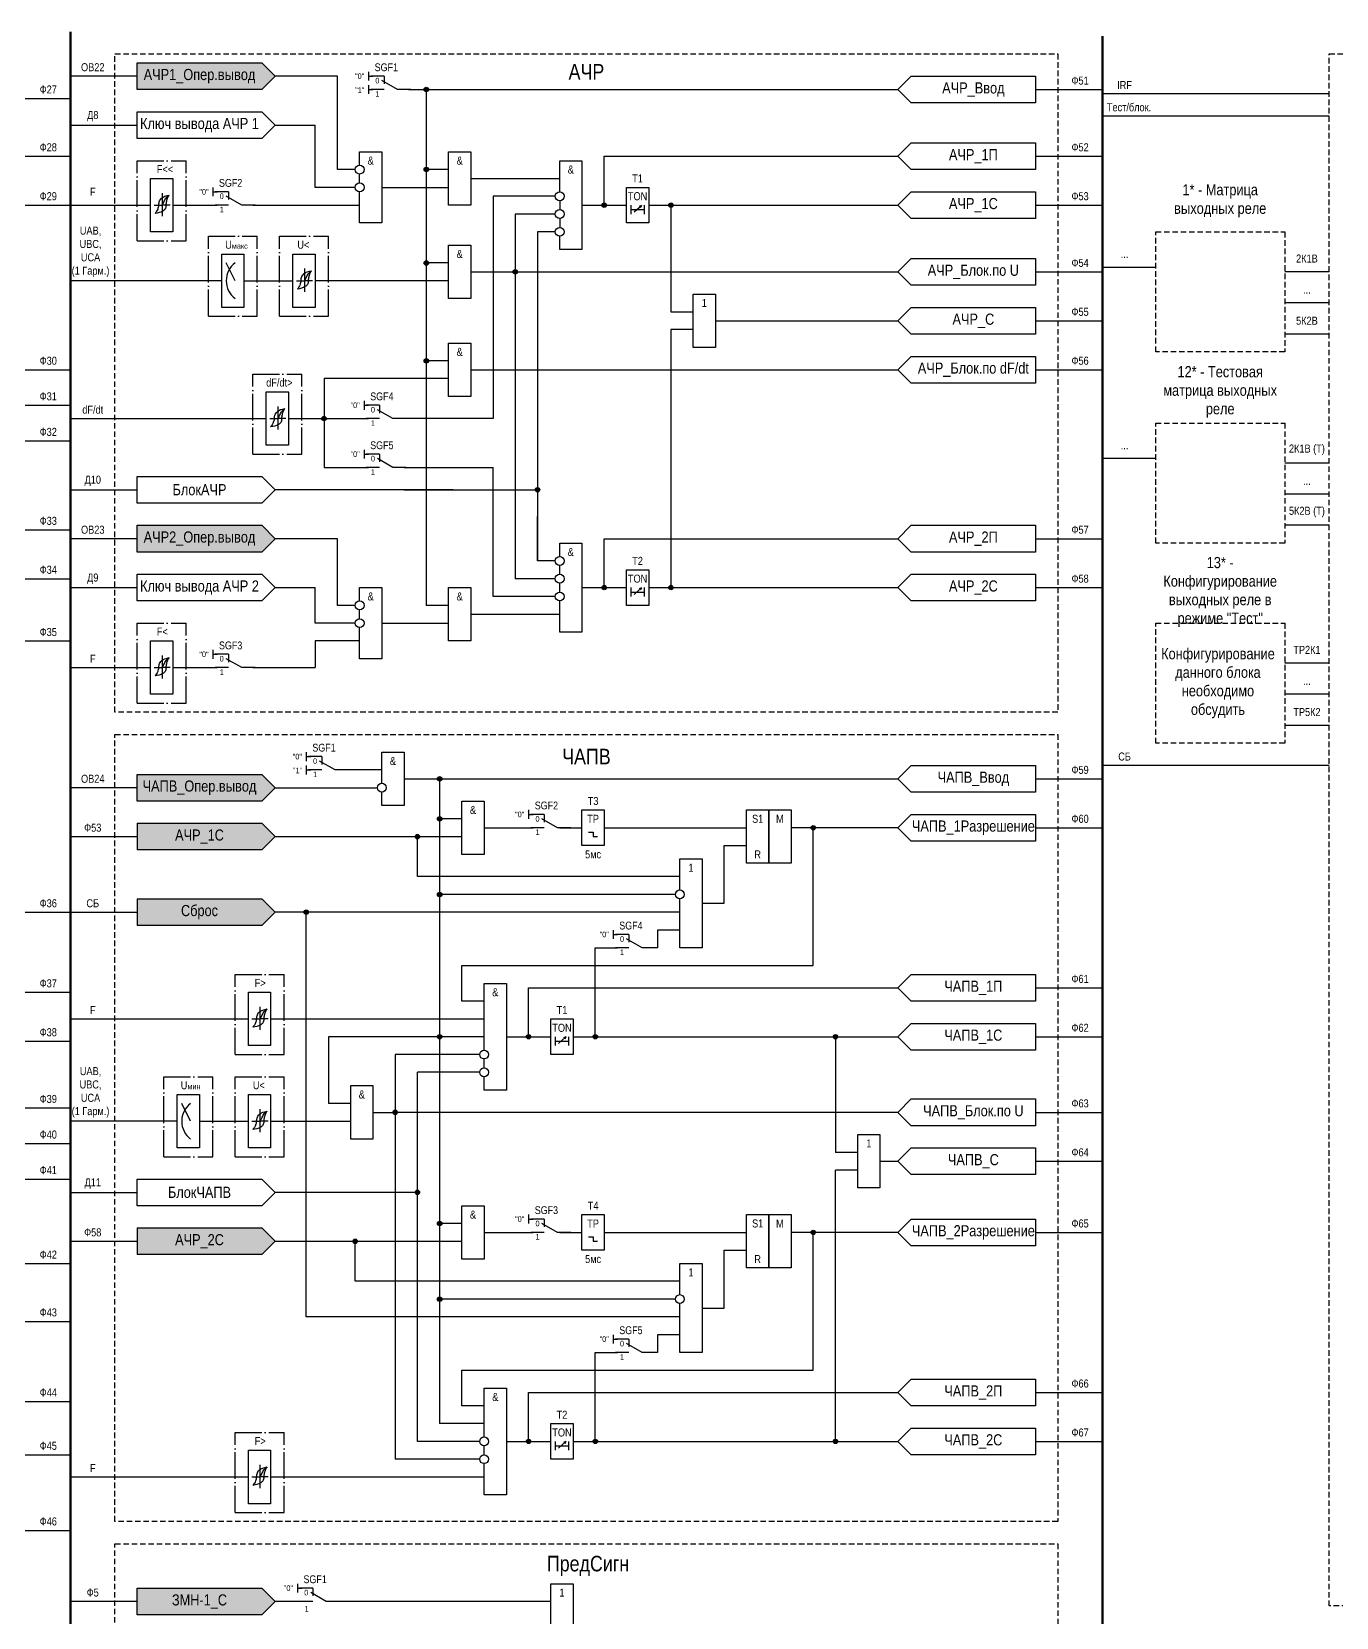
# Model space of a CAD drawing. Header units: millimetres. Extents: x -6343 to 676, y -1039 to 887.
# Drawn here: x -5787.7 to -5494.4, y 115.5 to 472 of the extents above; entities that cross this region are included whole.
import ezdxf
from ezdxf.enums import TextEntityAlignment as Align

# ---------------------------------------------------------------- set-up
doc = ezdxf.new("R2010")
doc.units = ezdxf.units.MM
doc.linetypes.add('ACAD_ISO04W100', pattern=[30, 24, -3, 0, -3])
doc.linetypes.add('штриховая2', pattern=[0.375, 0.25, -0.125])
doc.layers.add('TEXT', color=7, linetype='Continuous', lineweight=25, true_color=0xffffff)
doc.layers.add('Основная', color=7, linetype='Continuous')
doc.styles.add('1.8_Gost_RD', font='ARIALN.TTF', dxfattribs={"height": 1.8})
doc.styles.add('2.5_Gost_RD', font='ARIALN.TTF', dxfattribs={"height": 2.5})
doc.styles.add('3.5_Gost_RD', font='ARIALN.TTF', dxfattribs={"height": 3.5})
doc.styles.add('Вывод', font='ARIALN.TTF', dxfattribs={"height": 2.5})
doc.styles.add('Компонент', font='ARIALN.TTF', dxfattribs={"height": 3.5})

# ---------------------------------------------------------------- blocks, each defined once
blk = doc.blocks.new('*U79')
at = {"layer": 'Основная', "color": 0}
blk.add_line((0, 0), (7, 4), dxfattribs=at)
at = {"layer": 'Основная', "ltscale": 0.35}
blk.add_line((6, 6), (6, 2.5), dxfattribs=at)
blk = doc.blocks.new('*U83')
at = {"layer": 'Основная', "color": 0}
for p, q in [((-3, 6), (-9, 6)), ((-3, 0), (-9, 0)), ((9, 0), (3, 0))]:
    blk.add_line(p, q, dxfattribs=at)
at = {"layer": 'Основная', "ltscale": 0.25, "xscale": -1}
blk.add_blockref('*U79', (3, 0), dxfattribs=at)
at = {"layer": 'Основная'}
for tag, height, style, p in [('В1', 2.5, 'Вывод', (-14, 6)), ('ОУ', 3.5, 'Компонент', (-2, 10)), ('В2', 2.5, 'Вывод', (-6, 4)), ('В3', 2.5, 'Вывод', (-6, 4))]:
    blk.add_attdef(tag, text='', height=height, dxfattribs=dict(at, style=style)).set_placement(p, align=Align.MIDDLE_CENTER)
blk = doc.blocks.new('Точка')
at = {"ltscale": 100}
h = blk.add_hatch(color=256, dxfattribs=at)
h.dxf.hatch_style = 1
edge = h.paths.add_edge_path()
edge.add_arc((0, 0), 0.5, 0, 360)
blk.add_circle((0, 0), 0.5, dxfattribs=at)
blk = doc.blocks.new('*U70')
at = {"layer": 'Основная', "linetype": 'ACAD_ISO04W100', "ltscale": 0.25}
for p, q in [((0, 0), (11, 0)), ((0, -18), (0, 0)), ((11, -18), (11, 0)), ((0, -18), (11, -18))]:
    blk.add_line(p, q, dxfattribs=at)
at = {"layer": 'Основная', "style": 'Компонент'}
blk.add_attdef('ОУ', text='', height=3.5, dxfattribs=at).set_placement((11, 0), align=Align.MIDDLE_CENTER)
blk = doc.blocks.new('*U81')
at = {"layer": 'Основная', "color": 0}
for p, q in [((-3, 6), (-9, 6)), ((-3, 0), (-9, 0)), ((9, 0), (3, 0))]:
    blk.add_line(p, q, dxfattribs=at)
at = {"layer": 'Основная', "ltscale": 0.25, "xscale": -1}
blk.add_blockref('*U79', (3, 0), dxfattribs=at)
at = {"layer": 'Основная'}
for tag, height, style, p in [('В1', 2.5, 'Вывод', (-14, 6)), ('ОУ', 3.5, 'Компонент', (-2, 10)), ('В2', 2.5, 'Вывод', (-6, 4)), ('В3', 2.5, 'Вывод', (-6, -2))]:
    blk.add_attdef(tag, text='', height=height, dxfattribs=dict(at, style=style)).set_placement(p, align=Align.MIDDLE_CENTER)
blk = doc.blocks.new('*U82')
at = {"layer": 'Основная', "linetype": 'ACAD_ISO04W100', "ltscale": 0.25}
for p, q in [((0, 0), (11, 0)), ((0, -18), (0, 0)), ((11, -18), (11, 0)), ((0, -18), (11, -18))]:
    blk.add_line(p, q, dxfattribs=at)
at = {"layer": 'Основная', "style": 'Компонент'}
blk.add_attdef('ОУ', text='', height=3.5, dxfattribs=at).set_placement((11, 0), align=Align.MIDDLE_CENTER)

msp = doc.modelspace()

# ---------------------------------------------------------------- hatches: boundary and pattern name
at = {"ltscale": 100, "true_color": 0x5496bb}
h = msp.add_hatch(color=153, dxfattribs=at)
h.dxf.hatch_style = 1
h.paths.add_polyline_path([(-5764, 465), (-5736, 465), (-5733, 462), (-5736, 459), (-5764, 459)])
h = msp.add_hatch(color=153, dxfattribs=at)
h.dxf.hatch_style = 1
h.paths.add_polyline_path([(-5764, 361), (-5736, 361), (-5733, 358), (-5736, 355), (-5764, 355)])
h = msp.add_hatch(color=153, dxfattribs=at)
h.dxf.hatch_style = 1
h.paths.add_polyline_path([(-5764, 305), (-5736, 305), (-5733, 302), (-5736, 299), (-5764, 299)])
h = msp.add_hatch(color=153, dxfattribs=at)
h.dxf.hatch_style = 1
h.paths.add_polyline_path([(-5764, 294), (-5736, 294), (-5733, 291), (-5736, 288), (-5764, 288)])
h = msp.add_hatch(color=153, dxfattribs=at)
h.dxf.hatch_style = 1
h.paths.add_polyline_path([(-5764, 277), (-5736, 277), (-5733, 274), (-5736, 271), (-5764, 271)])
h = msp.add_hatch(color=153, dxfattribs=at)
h.dxf.hatch_style = 1
h.paths.add_polyline_path([(-5764, 203), (-5736, 203), (-5733, 200), (-5736, 197), (-5764, 197)])
h = msp.add_hatch(color=153, dxfattribs=at)
h.dxf.hatch_style = 1
h.paths.add_polyline_path([(-5764, 122), (-5736, 122), (-5733, 119), (-5736, 116), (-5764, 116)])

# ---------------------------------------------------------------- linework, layer by layer
at = {"lineweight": 100, "ltscale": 100}
for p, q in [((-5779, 472), (-5779, -124)), ((-5547, 471), (-5547, -124))]:
    msp.add_line(p, q, dxfattribs=at)
at = {"ltscale": 100}
for p, q in [((-5764, 465), (-5736, 465)), ((-5736, 465), (-5733, 462)), ((-5764, 462), (-5779, 462)), ((-5733, 462), (-5736, 459)), ((-5719, 462), (-5733, 462)), ((-5719, 441), (-5719, 462)), ((-5712, 463), (-5712, 461)), ((-5712, 462), (-5711, 462)), ((-5712, 460), (-5712, 458)), ((-5590, 462), (-5593, 459)), ((-5590, 462), (-5562, 462)), ((-5562, 462), (-5562, 456)), ((-5794, 457), (-5779, 457)), ((-5736, 459), (-5764, 459)), ((-5712, 459), (-5711, 459)), ((-5703, 459), (-5593, 459)), ((-5699, 459), (-5699, 343)), ((-5593, 459), (-5590, 456)), ((-5562, 459), (-5547, 459)), ((-5496, 458), (-5547, 458)), ((-5764, 454), (-5736, 454)), ((-5736, 454), (-5733, 451)), ((-5562, 456), (-5590, 456)), ((-5496, 453), (-5547, 453)), ((-5733, 451), (-5736, 448)), ((-5733, 451), (-5724, 451)), ((-5724, 437), (-5724, 451)), ((-5736, 448), (-5764, 448)), ((-5590, 447), (-5593, 444)), ((-5590, 447), (-5562, 447)), ((-5562, 447), (-5562, 441)), ((-5794, 444), (-5779, 444)), ((-5714, 442), (-5714, 445)), ((-5714, 445), (-5709, 445)), ((-5709, 445), (-5709, 429)), ((-5694, 439.5), (-5694, 445)), ((-5694, 445), (-5689, 445)), ((-5689, 445), (-5689, 435)), ((-5669, 436), (-5669, 443)), ((-5669, 443), (-5664, 443)), ((-5664, 443), (-5664, 423)), ((-5659, 444), (-5593, 444)), ((-5659, 433), (-5659, 444)), ((-5593, 444), (-5590, 441)), ((-5562, 444), (-5547, 444)), ((-5761, 437.5), (-5761, 439)), ((-5761, 439), (-5756, 439)), ((-5756, 439), (-5756, 433)), ((-5715, 441), (-5719, 441)), ((-5714, 439), (-5714, 440)), ((-5714, 438), (-5714, 440)), ((-5714, 438), (-5714, 439)), ((-5694, 441), (-5699, 441)), ((-5694, 438), (-5694, 440)), ((-5689, 439), (-5669, 439)), ((-5562, 441), (-5590, 441)), ((-5761, 430), (-5761, 438)), ((-5747, 437), (-5747, 435)), ((-5747, 436), (-5746, 436)), ((-5715, 437), (-5724, 437)), ((-5714, 429), (-5714, 436)), ((-5709, 437), (-5694, 437)), ((-5694, 433), (-5694, 438)), ((-5689, 435), (-5689, 433)), ((-5670, 435), (-5684, 435)), ((-5684, 435), (-5684, 385)), ((-5590, 436), (-5593, 433)), ((-5590, 436), (-5562, 436)), ((-5562, 436), (-5562, 430)), ((-5794, 433), (-5779, 433)), ((-5756, 433), (-5756, 427)), ((-5756, 433), (-5746, 433)), ((-5738, 433), (-5714, 433)), ((-5689, 433), (-5694, 433)), ((-5669, 434), (-5669, 432)), ((-5664, 433), (-5654, 433)), ((-5649, 433), (-5593, 433)), ((-5644, 433), (-5644, 409)), ((-5593, 433), (-5590, 430)), ((-5562, 433), (-5547, 433)), ((-5761, 427), (-5761, 430)), ((-5709, 429), (-5714, 429)), ((-5670, 431), (-5679, 431)), ((-5679, 431), (-5679, 349)), ((-5669, 430), (-5669, 428)), ((-5562, 430), (-5590, 430)), ((-5756, 427), (-5761, 427)), ((-5670, 427), (-5674, 427)), ((-5674, 427), (-5674, 353)), ((-5669, 423), (-5669, 426)), ((-5745, 420.5), (-5745, 422)), ((-5745, 422), (-5740, 422)), ((-5745, 413), (-5745, 421)), ((-5740, 422), (-5740, 416)), ((-5729, 420.5), (-5729, 422)), ((-5729, 422), (-5724, 422)), ((-5729, 413), (-5729, 421)), ((-5724, 422), (-5724, 416)), ((-5694, 418.5), (-5694, 424)), ((-5694, 424), (-5689, 424)), ((-5689, 424), (-5689, 414)), ((-5664, 423), (-5669, 423)), ((-5590, 421), (-5593, 418)), ((-5590, 421), (-5562, 421)), ((-5562, 421), (-5562, 415)), ((-5694, 420), (-5699, 420)), ((-5694, 417), (-5694, 419)), ((-5689, 418), (-5679, 418)), ((-5679, 418), (-5593, 418)), ((-5593, 418), (-5590, 415)), ((-5562, 418), (-5547, 418)), ((-5535, 419), (-5547, 419)), ((-5496, 418), (-5506, 418)), ((-5745, 416), (-5779, 416)), ((-5740, 416), (-5740, 410)), ((-5724, 416), (-5724, 410)), ((-5694, 416), (-5724, 416)), ((-5694, 412), (-5694, 417)), ((-5689, 414), (-5689, 412)), ((-5562, 415), (-5590, 415)), ((-5745, 410), (-5745, 413)), ((-5729, 410), (-5729, 413)), ((-5689, 412), (-5694, 412)), ((-5639, 407.5), (-5639, 413)), ((-5639, 413), (-5634, 413)), ((-5634, 413), (-5634, 403)), ((-5496, 411), (-5506, 411)), ((-5740, 410), (-5745, 410)), ((-5724, 410), (-5729, 410)), ((-5644, 409), (-5639, 409)), ((-5639, 406), (-5639, 408)), ((-5634, 407), (-5593, 407)), ((-5590, 410), (-5593, 407)), ((-5593, 407), (-5590, 404)), ((-5590, 410), (-5562, 410)), ((-5562, 410), (-5562, 404)), ((-5562, 407), (-5547, 407)), ((-5639, 405), (-5644, 405)), ((-5644, 405), (-5644, 347)), ((-5639, 401), (-5639, 406)), ((-5634, 403), (-5634, 401)), ((-5562, 404), (-5590, 404)), ((-5496, 404), (-5506, 404)), ((-5694, 396.5), (-5694, 402)), ((-5694, 402), (-5689, 402)), ((-5689, 402), (-5689, 392)), ((-5634, 401), (-5639, 401)), ((-5794, 396), (-5779, 396)), ((-5694, 398), (-5699, 398)), ((-5694, 395), (-5694, 397)), ((-5689, 396), (-5593, 396)), ((-5590, 399), (-5593, 396)), ((-5593, 396), (-5590, 393)), ((-5590, 399), (-5562, 399)), ((-5562, 399), (-5562, 393)), ((-5562, 396), (-5547, 396)), ((-5722, 394), (-5722, 374)), ((-5694, 394), (-5722, 394)), ((-5694, 390), (-5694, 395)), ((-5562, 393), (-5590, 393)), ((-5735, 389.5), (-5735, 391)), ((-5735, 391), (-5730, 391)), ((-5735, 382), (-5735, 390)), ((-5730, 391), (-5730, 385)), ((-5713, 389), (-5713, 387)), ((-5689, 390), (-5694, 390)), ((-5689, 392), (-5689, 390)), ((-5794, 388), (-5779, 388)), ((-5713, 388), (-5712, 388)), ((-5735, 379), (-5735, 382)), ((-5730, 385), (-5730, 379)), ((-5730, 385), (-5712, 385)), ((-5684, 385), (-5706, 385)), ((-5794, 380), (-5779, 380)), ((-5730, 379), (-5735, 379)), ((-5713, 378), (-5713, 376)), ((-5713, 377), (-5712, 377)), ((-5535, 376), (-5547, 376)), ((-5496, 375), (-5506, 375)), ((-5764, 372), (-5736, 372)), ((-5736, 372), (-5733, 369)), ((-5722, 374), (-5712, 374)), ((-5704, 374), (-5684, 374)), ((-5684, 345), (-5684, 374)), ((-5733, 369), (-5736, 366)), ((-5693, 369), (-5733, 369)), ((-5704, 369), (-5674, 369)), ((-5496, 368), (-5506, 368)), ((-5736, 366), (-5764, 366)), ((-5764, 361), (-5736, 361)), ((-5736, 361), (-5733, 358)), ((-5674, 353), (-5674, 363)), ((-5590, 361), (-5593, 358)), ((-5590, 361), (-5562, 361)), ((-5562, 361), (-5562, 355)), ((-5496, 361), (-5506, 361)), ((-5794, 360), (-5779, 360)), ((-5764, 358), (-5779, 358)), ((-5733, 358), (-5736, 355)), ((-5719, 358), (-5733, 358)), ((-5719, 343), (-5719, 358)), ((-5669, 354), (-5669, 357)), ((-5669, 357), (-5664, 357)), ((-5664, 357), (-5664, 337)), ((-5659, 358), (-5593, 358)), ((-5659, 347), (-5659, 358)), ((-5593, 358), (-5590, 355)), ((-5562, 358), (-5547, 358)), ((-5736, 355), (-5764, 355)), ((-5670, 353), (-5674, 353)), ((-5562, 355), (-5590, 355)), ((-5764, 350), (-5736, 350)), ((-5736, 350), (-5733, 347)), ((-5669, 350), (-5669, 352)), ((-5590, 350), (-5593, 347)), ((-5590, 350), (-5562, 350)), ((-5562, 350), (-5562, 344)), ((-5794, 349), (-5779, 349)), ((-5733, 347), (-5736, 344)), ((-5733, 347), (-5724, 347)), ((-5724, 339), (-5724, 347)), ((-5714, 344), (-5714, 347)), ((-5714, 347), (-5709, 347)), ((-5709, 347), (-5709, 331)), ((-5694, 341.5), (-5694, 347)), ((-5694, 347), (-5689, 347)), ((-5689, 347), (-5689, 337)), ((-5670, 349), (-5679, 349)), ((-5669, 346), (-5669, 348)), ((-5664, 347), (-5654, 347)), ((-5649, 347), (-5593, 347)), ((-5593, 347), (-5590, 344)), ((-5562, 347), (-5547, 347)), ((-5736, 344), (-5764, 344)), ((-5715, 343), (-5719, 343)), ((-5694, 343), (-5699, 343)), ((-5670, 345), (-5684, 345)), ((-5669, 338), (-5669, 344)), ((-5562, 344), (-5590, 344)), ((-5715, 339), (-5724, 339)), ((-5714, 341), (-5714, 342)), ((-5714, 340), (-5714, 342)), ((-5714, 340), (-5714, 341)), ((-5709, 339), (-5694, 339)), ((-5694, 340), (-5694, 342)), ((-5694, 335), (-5694, 340)), ((-5689, 341), (-5669, 341)), ((-5669, 337), (-5669, 340)), ((-5714, 331), (-5714, 338)), ((-5689, 337), (-5689, 335)), ((-5664, 337), (-5669, 337)), ((-5794, 335), (-5779, 335)), ((-5761, 333.5), (-5761, 335)), ((-5761, 335), (-5756, 335)), ((-5761, 326), (-5761, 334)), ((-5756, 335), (-5756, 329)), ((-5747, 333), (-5747, 331)), ((-5747, 332), (-5746, 332)), ((-5714, 335), (-5724, 335)), ((-5724, 335), (-5724, 329)), ((-5689, 335), (-5694, 335)), ((-5756, 329), (-5756, 323)), ((-5756, 329), (-5746, 329)), ((-5738, 329), (-5724, 329)), ((-5709, 331), (-5714, 331)), ((-5761, 323), (-5761, 326)), ((-5756, 323), (-5761, 323)), ((-5726, 310), (-5726, 308)), ((-5726, 309), (-5725, 309)), ((-5726, 307), (-5726, 305)), ((-5709, 303), (-5709, 310)), ((-5709, 310), (-5704, 310)), ((-5704, 310), (-5704, 298)), ((-5590, 307), (-5593, 304)), ((-5590, 307), (-5562, 307)), ((-5562, 307), (-5562, 301)), ((-5496, 307), (-5547, 307)), ((-5764, 305), (-5736, 305)), ((-5736, 305), (-5733, 302)), ((-5726, 306), (-5725, 306)), ((-5709, 306), (-5717, 306)), ((-5709, 304), (-5709, 305)), ((-5709, 303), (-5709, 304)), ((-5704, 304), (-5593, 304)), ((-5696, 304), (-5696, 159)), ((-5593, 304), (-5590, 301)), ((-5562, 304), (-5547, 304)), ((-5764, 302), (-5779, 302)), ((-5733, 302), (-5736, 299)), ((-5733, 302), (-5710, 302)), ((-5709, 298), (-5709, 301)), ((-5562, 301), (-5590, 301)), ((-5736, 299), (-5764, 299)), ((-5704, 298), (-5709, 298)), ((-5691, 293.5), (-5691, 299)), ((-5691, 299), (-5686, 299)), ((-5686, 299), (-5686, 289)), ((-5676, 297), (-5676, 295)), ((-5676, 296), (-5675, 296)), ((-5590, 296), (-5593, 293)), ((-5590, 296), (-5562, 296)), ((-5562, 296), (-5562, 290)), ((-5764, 294), (-5736, 294)), ((-5764, 294), (-5764, 288)), ((-5736, 294), (-5733, 291)), ((-5691, 295), (-5696, 295)), ((-5691, 292), (-5691, 294)), ((-5686, 293), (-5675, 293)), ((-5669, 293), (-5664, 293)), ((-5659, 293), (-5627, 293)), ((-5593, 293), (-5617, 293)), ((-5612, 262), (-5612, 293)), ((-5593, 293), (-5590, 290)), ((-5562, 293), (-5547, 293)), ((-5733, 291), (-5736, 288)), ((-5733, 291), (-5691, 291)), ((-5701, 282), (-5701, 291)), ((-5691, 287), (-5691, 292)), ((-5686, 289), (-5686, 287)), ((-5661.5, 291), (-5660.5, 291)), ((-5632, 276), (-5632, 289)), ((-5632, 289), (-5627, 289)), ((-5562, 290), (-5590, 290)), ((-5736, 288), (-5764, 288)), ((-5686, 287), (-5691, 287)), ((-5642, 286), (-5637, 286)), ((-5642, 279), (-5642, 286)), ((-5637, 286), (-5637, 266)), ((-5642, 282), (-5701, 282)), ((-5764, 277), (-5736, 277)), ((-5764, 277), (-5764, 271)), ((-5736, 277), (-5733, 274)), ((-5643, 278), (-5696, 278)), ((-5642, 266), (-5642, 277)), ((-5637, 276), (-5632, 276)), ((-5794, 274), (-5779, 274)), ((-5736, 271), (-5764, 271)), ((-5733, 274), (-5736, 271)), ((-5642, 274), (-5733, 274)), ((-5726, 183), (-5726, 274)), ((-5657, 270), (-5657, 268)), ((-5657, 269), (-5656, 269)), ((-5642, 270), (-5647, 270)), ((-5647, 270), (-5647, 266)), ((-5661, 266), (-5656, 266)), ((-5661, 246), (-5661, 266)), ((-5647, 266), (-5648, 266)), ((-5637, 266), (-5642, 266)), ((-5691, 262), (-5612, 262)), ((-5691, 254), (-5691, 262)), ((-5686, 243), (-5686, 258)), ((-5686, 258), (-5681, 258)), ((-5681, 258), (-5681, 234)), ((-5676, 257), (-5593, 257)), ((-5676, 246), (-5676, 257)), ((-5590, 260), (-5593, 257)), ((-5593, 257), (-5590, 254)), ((-5590, 260), (-5562, 260)), ((-5562, 260), (-5562, 254)), ((-5562, 257), (-5547, 257)), ((-5794, 256), (-5779, 256)), ((-5739, 254.5), (-5739, 256)), ((-5739, 256), (-5734, 256)), ((-5739, 247), (-5739, 255)), ((-5734, 256), (-5734, 250)), ((-5686, 254), (-5691, 254)), ((-5562, 254), (-5590, 254)), ((-5734, 250), (-5734, 244)), ((-5734, 250), (-5686, 250)), ((-5739, 244), (-5739, 247)), ((-5590, 249), (-5593, 246)), ((-5590, 249), (-5562, 249)), ((-5562, 249), (-5562, 243)), ((-5794, 245), (-5779, 245)), ((-5734, 244), (-5739, 244)), ((-5696, 246), (-5721, 246)), ((-5721, 246), (-5721, 231)), ((-5686, 246), (-5696, 246)), ((-5681, 246), (-5671, 246)), ((-5669.3, 244.46), (-5667.63, 245.95)), ((-5667.63, 245.95), (-5668.15, 245.73)), ((-5667.63, 245.95), (-5667.89, 245.48)), ((-5666, 246), (-5593, 246)), ((-5607, 246), (-5607, 220)), ((-5593, 246), (-5590, 243)), ((-5562, 243), (-5590, 243)), ((-5562, 246), (-5547, 246)), ((-5687, 242), (-5706, 242)), ((-5706, 242), (-5706, 151)), ((-5686, 239), (-5686, 241)), ((-5687, 238), (-5701, 238)), ((-5701, 155), (-5701, 238)), ((-5686, 234), (-5686, 237)), ((-5755, 231.5), (-5755, 233)), ((-5755, 233), (-5750, 233)), ((-5755, 224), (-5755, 232)), ((-5750, 233), (-5750, 227)), ((-5739, 231.5), (-5739, 233)), ((-5739, 233), (-5734, 233)), ((-5739, 224), (-5739, 232)), ((-5734, 233), (-5734, 227)), ((-5716, 229.5), (-5716, 235)), ((-5716, 235), (-5711, 235)), ((-5711, 235), (-5711, 225)), ((-5681, 234), (-5686, 234)), ((-5590, 232), (-5593, 229)), ((-5590, 232), (-5562, 232)), ((-5562, 232), (-5562, 226)), ((-5794, 230), (-5779, 230)), ((-5716, 231), (-5721, 231)), ((-5716, 228), (-5716, 230)), ((-5711, 229), (-5706, 229)), ((-5593, 229), (-5706, 229)), ((-5593, 229), (-5590, 226)), ((-5562, 229), (-5547, 229)), ((-5755, 227), (-5779, 227)), ((-5750, 227), (-5750, 221)), ((-5734, 227), (-5734, 221)), ((-5734, 227), (-5716, 227)), ((-5716, 223), (-5716, 228)), ((-5711, 225), (-5711, 223)), ((-5562, 226), (-5590, 226)), ((-5794, 222), (-5779, 222)), ((-5755, 221), (-5755, 224)), ((-5739, 221), (-5739, 224)), ((-5711, 223), (-5716, 223)), ((-5602, 218.5), (-5602, 224)), ((-5602, 224), (-5597, 224)), ((-5597, 224), (-5597, 214)), ((-5750, 221), (-5755, 221)), ((-5734, 221), (-5739, 221)), ((-5602, 220), (-5607, 220)), ((-5602, 217), (-5602, 219)), ((-5597, 218), (-5593, 218)), ((-5590, 221), (-5593, 218)), ((-5593, 218), (-5590, 215)), ((-5590, 221), (-5562, 221)), ((-5562, 221), (-5562, 215)), ((-5562, 218), (-5547, 218)), ((-5794, 214), (-5779, 214)), ((-5764, 214), (-5736, 214)), ((-5736, 214), (-5733, 211)), ((-5607, 155), (-5607, 216)), ((-5602, 216), (-5607, 216)), ((-5602, 212), (-5602, 217)), ((-5597, 214), (-5597, 212)), ((-5562, 215), (-5590, 215)), ((-5733, 211), (-5736, 208)), ((-5701, 211), (-5733, 211)), ((-5597, 212), (-5602, 212)), ((-5736, 208), (-5764, 208)), ((-5691, 202.5), (-5691, 208)), ((-5691, 208), (-5686, 208)), ((-5686, 208), (-5686, 198)), ((-5691, 204), (-5696, 204)), ((-5676, 206), (-5676, 204)), ((-5676, 205), (-5675, 205)), ((-5590, 205), (-5593, 202)), ((-5590, 205), (-5562, 205)), ((-5562, 205), (-5562, 199)), ((-5764, 203), (-5736, 203)), ((-5764, 203), (-5764, 197)), ((-5736, 203), (-5733, 200)), ((-5733, 200), (-5736, 197)), ((-5733, 200), (-5691, 200)), ((-5715, 191), (-5715, 200)), ((-5691, 201), (-5691, 203)), ((-5691, 196), (-5691, 201)), ((-5686, 202), (-5675, 202)), ((-5669, 202), (-5664, 202)), ((-5661.5, 200), (-5660.5, 200)), ((-5659, 202), (-5627, 202)), ((-5593, 202), (-5617, 202)), ((-5612, 171), (-5612, 202)), ((-5593, 202), (-5590, 199)), ((-5562, 202), (-5547, 202)), ((-5736, 197), (-5764, 197)), ((-5686, 198), (-5686, 196)), ((-5632, 185), (-5632, 198)), ((-5632, 198), (-5627, 198)), ((-5562, 199), (-5590, 199)), ((-5794, 195), (-5779, 195)), ((-5686, 196), (-5691, 196)), ((-5642, 188), (-5642, 195)), ((-5642, 195), (-5637, 195)), ((-5637, 195), (-5637, 175)), ((-5642, 191), (-5715, 191)), ((-5643, 187), (-5696, 187)), ((-5642, 175), (-5642, 186)), ((-5794, 182), (-5779, 182)), ((-5642, 183), (-5726, 183)), ((-5637, 185), (-5632, 185)), ((-5657, 179), (-5657, 177)), ((-5642, 179), (-5647, 179)), ((-5647, 179), (-5647, 175)), ((-5661, 175), (-5656, 175)), ((-5661, 155), (-5661, 175)), ((-5657, 178), (-5656, 178)), ((-5647, 175), (-5648, 175)), ((-5637, 175), (-5642, 175)), ((-5691, 163), (-5691, 171)), ((-5691, 171), (-5612, 171)), ((-5590, 169), (-5593, 166)), ((-5590, 169), (-5562, 169)), ((-5562, 169), (-5562, 163)), ((-5686, 156), (-5686, 167)), ((-5686, 167), (-5681, 167)), ((-5681, 167), (-5681, 143)), ((-5676, 166), (-5593, 166)), ((-5676, 155), (-5676, 166)), ((-5593, 166), (-5590, 163)), ((-5562, 166), (-5547, 166)), ((-5794, 164), (-5779, 164)), ((-5686, 163), (-5691, 163)), ((-5562, 163), (-5590, 163)), ((-5686, 159), (-5696, 159)), ((-5590, 158), (-5593, 155)), ((-5590, 158), (-5562, 158)), ((-5562, 158), (-5562, 152)), ((-5687, 155), (-5701, 155)), ((-5686, 152), (-5686, 154)), ((-5681, 155), (-5671, 155)), ((-5669.3, 153.46), (-5667.63, 154.95)), ((-5667.63, 154.95), (-5668.15, 154.73)), ((-5667.63, 154.95), (-5667.89, 154.48)), ((-5666, 155), (-5593, 155)), ((-5593, 155), (-5590, 152)), ((-5562, 155), (-5547, 155)), ((-5794, 152), (-5779, 152)), ((-5739, 151.5), (-5739, 153)), ((-5739, 153), (-5734, 153)), ((-5739, 144), (-5739, 152)), ((-5734, 153), (-5734, 147)), ((-5687, 151), (-5706, 151)), ((-5686, 143), (-5686, 150)), ((-5562, 152), (-5590, 152)), ((-5734, 147), (-5734, 141)), ((-5734, 147), (-5686, 147)), ((-5739, 141), (-5739, 144)), ((-5681, 143), (-5686, 143)), ((-5734, 141), (-5739, 141)), ((-5794, 135), (-5779, 135)), ((-5764, 122), (-5736, 122)), ((-5736, 122), (-5733, 119)), ((-5728, 123), (-5728, 121)), ((-5728, 122), (-5727, 122)), ((-5671, -15), (-5671, 123)), ((-5671, 123), (-5666, 123)), ((-5666, 123), (-5666, -15)), ((-5764, 119), (-5779, 119)), ((-5733, 119), (-5736, 116)), ((-5727, 119), (-5733, 119)), ((-5671, 119), (-5719, 119)), ((-5736, 116), (-5764, 116))]:
    msp.add_line(p, q, dxfattribs=at)
at = {"color": 7, "ltscale": 100}
for p, q in [((-5779, 451), (-5764, 451)), ((-5779, 433), (-5761, 433)), ((-5760.21, 433), (-5758.4, 433)), ((-5756.58, 433), (-5758.4, 433)), ((-5652.3, 431.46), (-5650.63, 432.95)), ((-5650.63, 432.95), (-5651.15, 432.73)), ((-5650.63, 432.95), (-5650.89, 432.48)), ((-5742, 416), (-5744, 420)), ((-5740, 416), (-5732, 416)), ((-5734, 416), (-5729, 416)), ((-5728.21, 416), (-5726.4, 416)), ((-5724.58, 416), (-5726.4, 416)), ((-5779, 385), (-5735, 385)), ((-5734.21, 385), (-5732.4, 385)), ((-5730.58, 385), (-5732.4, 385)), ((-5779, 369), (-5764, 369)), ((-5779, 347), (-5764, 347)), ((-5652.3, 345.46), (-5650.63, 346.95)), ((-5650.63, 346.95), (-5651.15, 346.73)), ((-5650.63, 346.95), (-5650.89, 346.48)), ((-5779, 329), (-5761, 329)), ((-5760.21, 329), (-5758.4, 329)), ((-5756.58, 329), (-5758.4, 329)), ((-5779, 291), (-5764, 291)), ((-5779, 274), (-5764, 274)), ((-5779, 250), (-5739, 250)), ((-5738.21, 250), (-5736.4, 250)), ((-5734.58, 250), (-5736.4, 250)), ((-5752, 227), (-5754, 231)), ((-5750, 227), (-5742, 227)), ((-5744, 227), (-5739, 227)), ((-5738.21, 227), (-5736.4, 227)), ((-5734.58, 227), (-5736.4, 227)), ((-5779, 211), (-5764, 211)), ((-5779, 200), (-5764, 200)), ((-5779, 147), (-5739, 147)), ((-5738.21, 147), (-5736.4, 147)), ((-5734.58, 147), (-5736.4, 147))]:
    msp.add_line(p, q, dxfattribs=at)
for p, q in [((-5758.4, 435.72), (-5758.4, 430.52)), ((-5726.4, 418.72), (-5726.4, 413.52)), ((-5732.4, 387.72), (-5732.4, 382.52)), ((-5758.4, 331.72), (-5758.4, 326.52)), ((-5736.4, 252.72), (-5736.4, 247.52)), ((-5736.4, 229.72), (-5736.4, 224.52)), ((-5736.4, 149.72), (-5736.4, 144.52))]:
    msp.add_line(p, q)
at = {"color": 1, "ltscale": 100}
for p, q in [((-5496, 330), (-5506, 330)), ((-5496, 323), (-5506, 323)), ((-5496, 316), (-5506, 316))]:
    msp.add_line(p, q, dxfattribs=at)
at = {"linetype": 'штриховая2', "ltscale": 5}
for points in [[(-5769, 467), (-5557, 467), (-5557, 319), (-5769, 319)], [(-5769, 314), (-5557, 314), (-5557, 137), (-5769, 137)]]:
    msp.add_lwpolyline(points, close=True, dxfattribs=at)
at = {"ltscale": 100}
for points in [[(-5764, 465), (-5736, 465), (-5733, 462), (-5736, 459), (-5764, 459), (-5764, 465)], [(-5764, 454), (-5736, 454), (-5733, 451), (-5736, 448), (-5764, 448), (-5764, 454)], [(-5653, 433), (-5653, 431)], [(-5653, 432), (-5650, 432)], [(-5650, 433), (-5650, 431)], [(-5764, 372), (-5736, 372), (-5733, 369), (-5736, 366), (-5764, 366), (-5764, 372)], [(-5764, 361), (-5736, 361), (-5733, 358), (-5736, 355), (-5764, 355), (-5764, 361)], [(-5764, 350), (-5736, 350), (-5733, 347), (-5736, 344), (-5764, 344), (-5764, 350)], [(-5653, 347), (-5653, 345)], [(-5653, 346), (-5650, 346)], [(-5650, 347), (-5650, 345)], [(-5764, 305), (-5736, 305), (-5733, 302), (-5736, 299), (-5764, 299), (-5764, 305)], [(-5662.5, 292), (-5661.5, 292)], [(-5661.5, 292), (-5661.5, 291)], [(-5670, 246), (-5670, 244)], [(-5670, 245), (-5667, 245)], [(-5667, 246), (-5667, 244)], [(-5764, 214), (-5736, 214), (-5733, 211), (-5736, 208), (-5764, 208), (-5764, 214)], [(-5662.5, 201), (-5661.5, 201)], [(-5661.5, 201), (-5661.5, 200)], [(-5670, 155), (-5670, 153)], [(-5670, 154), (-5667, 154)], [(-5667, 155), (-5667, 153)], [(-5764, 122), (-5736, 122), (-5733, 119), (-5736, 116), (-5764, 116), (-5764, 122)]]:
    msp.add_lwpolyline(points, dxfattribs=at)
at = {"color": 7, "linetype": 'штриховая2', "ltscale": 5}
for points in [[(-5496, 467), (-5445, 467), (-5445, 118), (-5496, 118)], [(-5535, 427), (-5506, 427), (-5506, 400), (-5535, 400)], [(-5535, 384), (-5506, 384), (-5506, 357), (-5535, 357)], [(-5769, 132), (-5557, 132), (-5557, -17), (-5769, -17)]]:
    msp.add_lwpolyline(points, close=True, dxfattribs=at)
at = {"ltscale": 100}
for points in [[(-5654, 437), (-5649, 437), (-5649, 429), (-5654, 429)], [(-5654, 351), (-5649, 351), (-5649, 343), (-5654, 343)], [(-5664, 297), (-5659, 297), (-5659, 289), (-5664, 289)], [(-5627, 297), (-5622, 297), (-5622, 285), (-5627, 285)], [(-5622, 297), (-5617, 297), (-5617, 285), (-5622, 285)], [(-5671, 250), (-5666, 250), (-5666, 242), (-5671, 242)], [(-5664, 206), (-5659, 206), (-5659, 198), (-5664, 198)], [(-5627, 206), (-5622, 206), (-5622, 194), (-5627, 194)], [(-5622, 206), (-5617, 206), (-5617, 194), (-5622, 194)], [(-5671, 159), (-5666, 159), (-5666, 151), (-5671, 151)]]:
    msp.add_lwpolyline(points, close=True, dxfattribs=at)
at = {"color": 1, "linetype": 'штриховая2', "ltscale": 5}
msp.add_lwpolyline([(-5535, 339), (-5506, 339), (-5506, 312), (-5535, 312)], close=True, dxfattribs=at)
for centre in [(-5714, 441), (-5714, 437), (-5669, 435), (-5669, 431), (-5669, 427), (-5669, 353), (-5669, 349), (-5669, 345), (-5714, 343), (-5714, 339), (-5709, 302), (-5642, 278), (-5686, 242), (-5686, 238), (-5642, 187), (-5686, 155), (-5686, 151)]:
    msp.add_circle(centre, 1)
at = {"color": 7, "ltscale": 100}
for centre in [(-5739, 416), (-5749, 227)]:
    msp.add_arc(centre, 5, 126.8699, 233.1301, dxfattribs=at)
for points in [[(-5759.2, 432.92), (-5759.05, 433.71), (-5758.56, 434.54), (-5756.8, 435.26)], [(-5758.4, 433), (-5758, 433.72), (-5757.53, 434.6), (-5756.8, 435.26)], [(-5757.52, 432.92), (-5757.4, 433.71), (-5757.19, 434.54), (-5756.8, 435.26)], [(-5759.2, 432.92), (-5759.4, 432.13), (-5760, 431.12)], [(-5757.52, 432.92), (-5757.75, 432.13), (-5758.24, 431.67), (-5760, 431.12)], [(-5727.2, 415.92), (-5727.05, 416.71), (-5726.56, 417.54), (-5724.8, 418.26)], [(-5726.4, 416), (-5726, 416.72), (-5725.53, 417.6), (-5724.8, 418.26)], [(-5725.52, 415.92), (-5725.4, 416.71), (-5725.19, 417.54), (-5724.8, 418.26)], [(-5727.2, 415.92), (-5727.4, 415.13), (-5728, 414.12)], [(-5725.52, 415.92), (-5725.75, 415.13), (-5726.24, 414.67), (-5728, 414.12)], [(-5733.2, 384.92), (-5733.05, 385.71), (-5732.56, 386.54), (-5730.8, 387.26)], [(-5732.4, 385), (-5732, 385.72), (-5731.53, 386.6), (-5730.8, 387.26)], [(-5731.52, 384.92), (-5731.4, 385.71), (-5731.19, 386.54), (-5730.8, 387.26)], [(-5733.2, 384.92), (-5733.4, 384.13), (-5734, 383.12)], [(-5731.52, 384.92), (-5731.75, 384.13), (-5732.24, 383.67), (-5734, 383.12)], [(-5759.2, 328.92), (-5759.4, 328.13), (-5760, 327.12)], [(-5757.52, 328.92), (-5757.75, 328.13), (-5758.24, 327.67), (-5760, 327.12)], [(-5759.2, 328.92), (-5759.05, 329.71), (-5758.56, 330.54), (-5756.8, 331.26)], [(-5758.4, 329), (-5758, 329.72), (-5757.53, 330.6), (-5756.8, 331.26)], [(-5757.52, 328.92), (-5757.4, 329.71), (-5757.19, 330.54), (-5756.8, 331.26)], [(-5737.2, 249.92), (-5737.4, 249.13), (-5738, 248.12)], [(-5735.52, 249.92), (-5735.75, 249.13), (-5736.24, 248.67), (-5738, 248.12)], [(-5737.2, 249.92), (-5737.05, 250.71), (-5736.56, 251.54), (-5734.8, 252.26)], [(-5736.4, 250), (-5736, 250.72), (-5735.53, 251.6), (-5734.8, 252.26)], [(-5735.52, 249.92), (-5735.4, 250.71), (-5735.19, 251.54), (-5734.8, 252.26)], [(-5737.2, 226.92), (-5737.05, 227.71), (-5736.56, 228.54), (-5734.8, 229.26)], [(-5736.4, 227), (-5736, 227.72), (-5735.53, 228.6), (-5734.8, 229.26)], [(-5735.52, 226.92), (-5735.4, 227.71), (-5735.19, 228.54), (-5734.8, 229.26)], [(-5737.2, 226.92), (-5737.4, 226.13), (-5738, 225.12)], [(-5735.52, 226.92), (-5735.75, 226.13), (-5736.24, 225.67), (-5738, 225.12)], [(-5737.2, 146.92), (-5737.4, 146.13), (-5738, 145.12)], [(-5735.52, 146.92), (-5735.75, 146.13), (-5736.24, 145.67), (-5738, 145.12)], [(-5737.2, 146.92), (-5737.05, 147.71), (-5736.56, 148.54), (-5734.8, 149.26)], [(-5736.4, 147), (-5736, 147.72), (-5735.53, 148.6), (-5734.8, 149.26)], [(-5735.52, 146.92), (-5735.4, 147.71), (-5735.19, 148.54), (-5734.8, 149.26)]]:
    msp.add_spline(points, degree=3)

# ---------------------------------------------------------------- block references
at = {"color": 1, "ltscale": 100}
for p in [(-5699, 459), (-5659, 433), (-5644, 433), (-5699, 420), (-5679, 418), (-5699, 398), (-5722, 385), (-5659, 347), (-5644, 347), (-5696, 304), (-5696, 295)]:
    msp.add_blockref('Точка', p, dxfattribs=at)
at = {"ltscale": 100}
for p in [(-5699, 441), (-5674, 369), (-5612, 293), (-5701, 291), (-5696, 278), (-5726, 274), (-5696, 246), (-5676, 246), (-5661, 246), (-5607, 246), (-5706, 229), (-5701, 211), (-5696, 204), (-5715, 200), (-5612, 202), (-5696, 187), (-5676, 155), (-5661, 155), (-5607, 155)]:
    msp.add_blockref('Точка', p, dxfattribs=at)
at = {"layer": 'Основная', "ltscale": 0.25, "xscale": 0.5, "yscale": 0.5, "zscale": 0.5}
for p, values in [((-5707, 459), {'ОУ': 'SGF1', 'В1': '"0"', 'В2': '0', 'В3': '1'}), ((-5742, 433), {'ОУ': 'SGF2', 'В1': '"0"', 'В2': '0', 'В3': '1'}), ((-5708, 385), {'ОУ': 'SGF4', 'В1': '"0"', 'В2': '0', 'В3': '1'}), ((-5708, 374), {'ОУ': 'SGF5', 'В1': '"0"', 'В2': '0', 'В3': '1'}), ((-5742, 329), {'ОУ': 'SGF3', 'В1': '"0"', 'В2': '0', 'В3': '1'}), ((-5721, 306), {'ОУ': 'SGF1', 'В1': '"0"', 'В2': '0', 'В3': '1'}), ((-5671, 293), {'ОУ': 'SGF2', 'В1': '"0"', 'В2': '0', 'В3': '1'}), ((-5652, 266), {'ОУ': 'SGF4', 'В1': '"0"', 'В2': '0', 'В3': '1'}), ((-5671, 202), {'ОУ': 'SGF3', 'В1': '"0"', 'В2': '0', 'В3': '1'}), ((-5652, 175), {'ОУ': 'SGF5', 'В1': '"0"', 'В2': '0', 'В3': '1'})]:
    msp.add_blockref('*U81', p, dxfattribs=at).add_auto_attribs(values)
at = {"layer": 'Основная', "ltscale": 0.25}
for name, p in [('*U70', (-5764, 443)), ('*U82', (-5748, 426)), ('*U70', (-5732, 426)), ('*U70', (-5738, 395)), ('*U70', (-5764, 339)), ('*U70', (-5742, 260)), ('*U82', (-5758, 237)), ('*U70', (-5742, 237)), ('*U70', (-5742, 157))]:
    msp.add_blockref(name, p, dxfattribs=at)
ref = msp.add_blockref('*U83', (-5723, 119), dxfattribs=dict(at, xscale=0.5, yscale=0.5, zscale=0.5))
ref.add_attrib('ОУ', 'SGF1', dxfattribs={"height": 1.75, "style": 'Компонент'}).set_placement((-5724, 124), align=Align.MIDDLE_CENTER)
ref.add_attrib('В1', '"0"', dxfattribs={"height": 1.25, "style": 'Вывод'}).set_placement((-5730, 122), align=Align.MIDDLE_CENTER)
ref.add_attrib('В2', '0', dxfattribs={"height": 1.25, "style": 'Вывод'}).set_placement((-5726, 121), align=Align.MIDDLE_CENTER)

# ---------------------------------------------------------------- texts
at = {"ltscale": 100, "attachment_point": 5}
for s, insert, char_height, width, style in [('ОВ22', (-5774, 464), 1.8, 9, '1.8_Gost_RD'), ('АЧР_Ввод ', (-5576, 459), 2.5, 28, '2.5_Gost_RD'), ('Ф51', (-5552, 461), 1.8, 4.5, '1.8_Gost_RD'), ('IRF', (-5542, 460), 1.8, 9, '1.8_Gost_RD'), ('Ф27', (-5784, 459), 1.8, 4.5, '1.8_Gost_RD'), ('Д8', (-5774, 453), 1.8, 9, '1.8_Gost_RD'), ('Тест/блок.', (-5541, 455), 1.8, 9, '1.8_Gost_RD'), ('Ф28', (-5784, 446), 1.8, 4.5, '1.8_Gost_RD'), ('Ф52', (-5552, 446), 1.8, 4.5, '1.8_Gost_RD'), ('&', (-5711.5, 443), 1.8, 5, '2.5_Gost_RD'), ('&', (-5691.5, 443), 1.8, 5, '2.5_Gost_RD'), ('&', (-5666.5, 441), 1.8, 5, '2.5_Gost_RD'), ('T1', (-5651.5, 439), 1.8, 5, '2.5_Gost_RD'), ('Ф29', (-5784, 435), 1.8, 4.5, '1.8_Gost_RD'), ('F', (-5774, 436), 1.8, 5, '1.8_Gost_RD'), ('TON', (-5651.5, 435), 1.8, 5, '2.5_Gost_RD'), ('Ф53', (-5552, 435), 1.8, 4.5, '1.8_Gost_RD'), ('1* - Матрица выходных реле', (-5520.5, 434), 2.5, 29, '2.5_Gost_RD'), ('UAB, UBC, UCA^J(1 Гарм.)', (-5774.5, 422.5), 1.8, 9, '1.8_Gost_RD'), ('&', (-5691.5, 422), 1.8, 5, '2.5_Gost_RD'), ('Ф54', (-5552, 420), 1.8, 4.5, '1.8_Gost_RD'), ('...', (-5542, 422), 1.8, 9, '1.8_Gost_RD'), ('2К1В', (-5501, 421), 1.8, 9, '1.8_Gost_RD'), ('1', (-5636.5, 411), 1.8, 5, '2.5_Gost_RD'), ('...', (-5501, 414), 1.8, 9, '1.8_Gost_RD'), ('Ф55', (-5552, 409), 1.8, 4.5, '1.8_Gost_RD'), ('5К2В', (-5501, 407), 1.8, 9, '1.8_Gost_RD'), ('&', (-5691.5, 400), 1.8, 5, '2.5_Gost_RD'), ('Ф30', (-5784, 398), 1.8, 4.5, '1.8_Gost_RD'), ('Ф56', (-5552, 398), 1.8, 4.5, '1.8_Gost_RD'), ('12* - Тестовая матрица выходных реле', (-5520.5, 391), 2.5, 29, '2.5_Gost_RD'), ('Ф31', (-5784, 390), 1.8, 4.5, '1.8_Gost_RD'), ('dF/dt', (-5774, 387), 1.8, 9, '1.8_Gost_RD'), ('Ф32', (-5784, 382), 1.8, 4.5, '1.8_Gost_RD'), ('...', (-5542, 379), 1.8, 9, '1.8_Gost_RD'), ('2К1В (Т)', (-5501, 378), 1.8, 9, '1.8_Gost_RD'), ('Д10', (-5774, 371), 1.8, 9, '1.8_Gost_RD'), ('...', (-5501, 371), 1.8, 9, '1.8_Gost_RD'), ('5К2В (Т)', (-5501, 364), 1.8, 12.3385, '1.8_Gost_RD'), ('Ф33', (-5784, 362), 1.8, 4.5, '1.8_Gost_RD'), ('ОВ23', (-5774, 360), 1.8, 9, '1.8_Gost_RD'), ('Ф57', (-5552, 360), 1.8, 4.5, '1.8_Gost_RD'), ('&', (-5666.5, 355), 1.8, 5, '2.5_Gost_RD'), ('T2', (-5651.5, 353), 1.8, 5, '2.5_Gost_RD'), ('Ф34', (-5784, 351), 1.8, 4.5, '1.8_Gost_RD'), ('Д9', (-5774, 349), 1.8, 9, '1.8_Gost_RD'), ('TON', (-5651.5, 349), 1.8, 5, '2.5_Gost_RD'), ('Ф58', (-5552, 349), 1.8, 4.5, '1.8_Gost_RD'), ('&', (-5711.5, 345), 1.8, 5, '2.5_Gost_RD'), ('&', (-5691.5, 345), 1.8, 5, '2.5_Gost_RD'), ('Ф35', (-5784, 337), 1.8, 4.5, '1.8_Gost_RD'), ('F', (-5774, 331), 1.8, 9, '1.8_Gost_RD'), ('&', (-5706.5, 308), 1.8, 5, '2.5_Gost_RD'), ('Ф59', (-5552, 306), 1.8, 4.5, '1.8_Gost_RD'), ('СБ', (-5542, 309), 1.8, 9, '1.8_Gost_RD'), ('ОВ24', (-5774, 304), 1.8, 9, '1.8_Gost_RD'), ('ЧАПВ_Ввод ', (-5576, 304), 2.5, 28, '2.5_Gost_RD'), ('T3', (-5661.5, 299), 1.8, 5, '2.5_Gost_RD'), ('&', (-5688.5, 297), 1.8, 5, '2.5_Gost_RD'), ('S1', (-5624.5, 295), 1.8, 5, '2.5_Gost_RD'), ('Ф60', (-5552, 295), 1.8, 4.5, '1.8_Gost_RD'), ('Ф53', (-5774, 293), 1.8, 9, '1.8_Gost_RD'), ('TP', (-5661.5, 295), 1.8, 5, '2.5_Gost_RD'), ('М', (-5619.5, 295), 1.8, 5, '2.5_Gost_RD'), ('5мс', (-5661.5, 287), 1.8, 5, '2.5_Gost_RD'), ('R', (-5624.5, 287), 1.8, 5, '2.5_Gost_RD'), ('1', (-5639.5, 284), 1.8, 5, '2.5_Gost_RD'), ('Ф36', (-5784, 276), 1.8, 4.5, '1.8_Gost_RD'), ('СБ', (-5774, 276), 1.8, 9, '1.8_Gost_RD'), ('Ф37', (-5784, 258), 1.8, 4.5, '1.8_Gost_RD'), ('&', (-5683.5, 256), 1.8, 5, '2.5_Gost_RD'), ('Ф61', (-5552, 259), 1.8, 4.5, '1.8_Gost_RD'), ('F', (-5774, 252), 1.8, 5, '1.8_Gost_RD'), ('T1', (-5668.5, 252), 1.8, 5, '2.5_Gost_RD'), ('Ф38', (-5784, 247), 1.8, 4.5, '1.8_Gost_RD'), ('TON', (-5668.5, 248), 1.8, 5, '2.5_Gost_RD'), ('Ф62', (-5552, 248), 1.8, 4.5, '1.8_Gost_RD'), ('UAB, UBC, UCA^J(1 Гарм.)', (-5774.5, 233.5), 1.8, 9, '1.8_Gost_RD'), ('Ф39', (-5784, 232), 1.8, 4.5, '1.8_Gost_RD'), ('&', (-5713.5, 233), 1.8, 5, '2.5_Gost_RD'), ('Ф63', (-5552, 231), 1.8, 4.5, '1.8_Gost_RD'), ('Ф40', (-5784, 224), 1.8, 4.5, '1.8_Gost_RD'), ('1', (-5599.5, 222), 1.8, 5, '2.5_Gost_RD'), ('Ф64', (-5552, 220), 1.8, 4.5, '1.8_Gost_RD'), ('Ф41', (-5784, 216), 1.8, 4.5, '1.8_Gost_RD'), ('Д11', (-5774, 213), 1.8, 9, '1.8_Gost_RD'), ('&', (-5688.5, 206), 1.8, 5, '2.5_Gost_RD'), ('T4', (-5661.5, 208), 1.8, 5, '2.5_Gost_RD'), ('TP', (-5661.5, 204), 1.8, 5, '2.5_Gost_RD'), ('S1', (-5624.5, 204), 1.8, 5, '2.5_Gost_RD'), ('М', (-5619.5, 204), 1.8, 5, '2.5_Gost_RD'), ('Ф65', (-5552, 204), 1.8, 4.5, '1.8_Gost_RD'), ('Ф58', (-5774, 202), 1.8, 9, '1.8_Gost_RD'), ('Ф42', (-5784, 197), 1.8, 4.5, '1.8_Gost_RD'), ('5мс', (-5661.5, 196), 1.8, 5, '2.5_Gost_RD'), ('R', (-5624.5, 196), 1.8, 5, '2.5_Gost_RD'), ('1', (-5639.5, 193), 1.8, 5, '2.5_Gost_RD'), ('Ф43', (-5784, 184), 1.8, 4.5, '1.8_Gost_RD'), ('Ф66', (-5552, 168), 1.8, 4.5, '1.8_Gost_RD'), ('Ф44', (-5784, 166), 1.8, 4.5, '1.8_Gost_RD'), ('&', (-5683.5, 165), 1.8, 5, '2.5_Gost_RD'), ('T2', (-5668.5, 161), 1.8, 5, '2.5_Gost_RD'), ('TON', (-5668.5, 157), 1.8, 5, '2.5_Gost_RD'), ('Ф67', (-5552, 157), 1.8, 4.5, '1.8_Gost_RD'), ('Ф45', (-5784, 154), 1.8, 4.5, '1.8_Gost_RD'), ('F', (-5774, 149), 1.8, 5, '1.8_Gost_RD'), ('Ф46', (-5784, 137), 1.8, 4.5, '1.8_Gost_RD'), ('Ф5', (-5774, 121), 1.8, 9, '1.8_Gost_RD'), ('1', (-5668.5, 121), 1.8, 5, '2.5_Gost_RD')]:
    msp.add_mtext(s, dxfattribs=dict(at, insert=insert, char_height=char_height, width=width, style=style))
at = {"color": 30, "ltscale": 100, "char_height": 3.5, "attachment_point": 5, "style": '3.5_Gost_RD'}
for s, insert, width in [('АЧР', (-5663, 463), 28), ('ЧАПВ', (-5663, 309), 28), ('ПредСигн', (-5662.65, 127), 46.6968)]:
    msp.add_mtext(s, dxfattribs=dict(at, insert=insert, width=width))
at = {"ltscale": 100, "char_height": 1.25, "attachment_point": 1, "style": '3.5_Gost_RD'}
for s, insert in [('"1"', (-5715, 459.5)), ('"1"', (-5729, 306.5)), ('1', (-5726.36, 118))]:
    msp.add_mtext_dynamic_manual_height_columns(s, width=2, gutter_width=17.5, heights=[0], dxfattribs=dict(at, insert=insert))
at = {"color": 0, "ltscale": 100, "char_height": 2.5, "width": 28, "attachment_point": 5, "style": '2.5_Gost_RD'}
for s, insert in [('{\\C256;Ключ вывода АЧР 1}', (-5750, 451)), ('{\\C256;АЧР_1П}', (-5576, 444)), ('{\\C256;АЧР_1С}', (-5576, 433)), ('{\\C256;АЧР_Блок.по U}', (-5576, 418)), ('{\\C256;АЧР_С}', (-5576, 407)), ('{\\C256;АЧР_Блок.по dF/dt}', (-5576, 396)), ('{\\C256;БлокАЧР}', (-5750, 369)), ('{\\C256;АЧР_2П}', (-5576, 358)), ('{\\C256;Ключ вывода АЧР 2}', (-5750, 347)), ('{\\C256;АЧР_2С}', (-5576, 347)), ('{\\C256;ЧАПВ_1Разрешение }', (-5576, 293)), ('{\\C256;ЧАПВ_1П}', (-5576, 257)), ('{\\C256;ЧАПВ_1С}', (-5576, 246)), ('{\\C256;ЧАПВ_Блок.по U}', (-5576, 229)), ('{\\C256;ЧАПВ_С}', (-5576, 218)), ('{\\C256;БлокЧАПВ}', (-5750, 211)), ('{\\C256;ЧАПВ_2Разрешение }', (-5576, 202)), ('{\\C256;ЧАПВ_2П}', (-5576, 166)), ('{\\C256;ЧАПВ_2С}', (-5576, 155))]:
    msp.add_mtext(s, dxfattribs=dict(at, insert=insert))
at = {"color": 7, "ltscale": 100, "char_height": 1.8, "attachment_point": 1, "style": '1.8_Gost_RD'}
for s, width, insert in [('\\pi4.41288;F<<', 10, (-5764, 442)), ('\\pi2.78586;U{\\H0.66667x;макс}', 11, (-5747, 425)), ('U<', 4, (-5728, 425)), ('dF/dt>', 6, (-5735, 394)), ('\\pi4.41288;F<', 10, (-5764, 338)), ('\\pi4.41288;F>', 10, (-5742, 259)), ('\\pi2.78586;U{\\H0.66667x;мин}', 11, (-5757, 236)), ('U<', 4, (-5738, 236)), ('\\pi4.41288;F>', 10, (-5742, 156))]:
    msp.add_mtext_dynamic_manual_height_columns(s, width=width, gutter_width=17.5, heights=[0], dxfattribs=dict(at, insert=insert))
at = {"color": 1, "ltscale": 100, "attachment_point": 5}
for s, insert, char_height, width, style in [('13* - Конфигурирование выходных реле в режиме "Тест"', (-5520.5, 346), 2.5, 32.2051, '2.5_Gost_RD'), ('ТР2К1', (-5501, 333), 1.8, 9, '1.8_Gost_RD'), ('...', (-5501, 326), 1.8, 9, '1.8_Gost_RD'), ('ТР5К2', (-5501, 319), 1.8, 9, '1.8_Gost_RD')]:
    msp.add_mtext(s, dxfattribs=dict(at, insert=insert, char_height=char_height, width=width, style=style))
at = {"color": 2, "ltscale": 100, "insert": (-5521, 325.5), "char_height": 2.5, "width": 28, "attachment_point": 5, "style": '2.5_Gost_RD'}
msp.add_mtext('Конфигурирование данного блока необходимо обсудить', dxfattribs=at)
at = {"layer": 'TEXT', "color": 0, "ltscale": 100, "char_height": 2.5, "width": 28, "attachment_point": 5, "style": '2.5_Gost_RD'}
for s, insert in [('{\\C256;АЧР1_Опер.вывод}', (-5750, 462)), ('{\\C256;АЧР2_Опер.вывод}', (-5750, 358)), ('{\\C256;ЧАПВ_Опер.вывод}', (-5750, 302)), ('{\\C256;АЧР_1С}', (-5750, 291)), ('{\\C256;Сброс}', (-5750, 274)), ('{\\C256;АЧР_2С}', (-5750, 200)), ('{\\C256;ЗМН-1_С}', (-5750, 119))]:
    msp.add_mtext(s, dxfattribs=dict(at, insert=insert))

doc.saveas('drawing.dxf')
